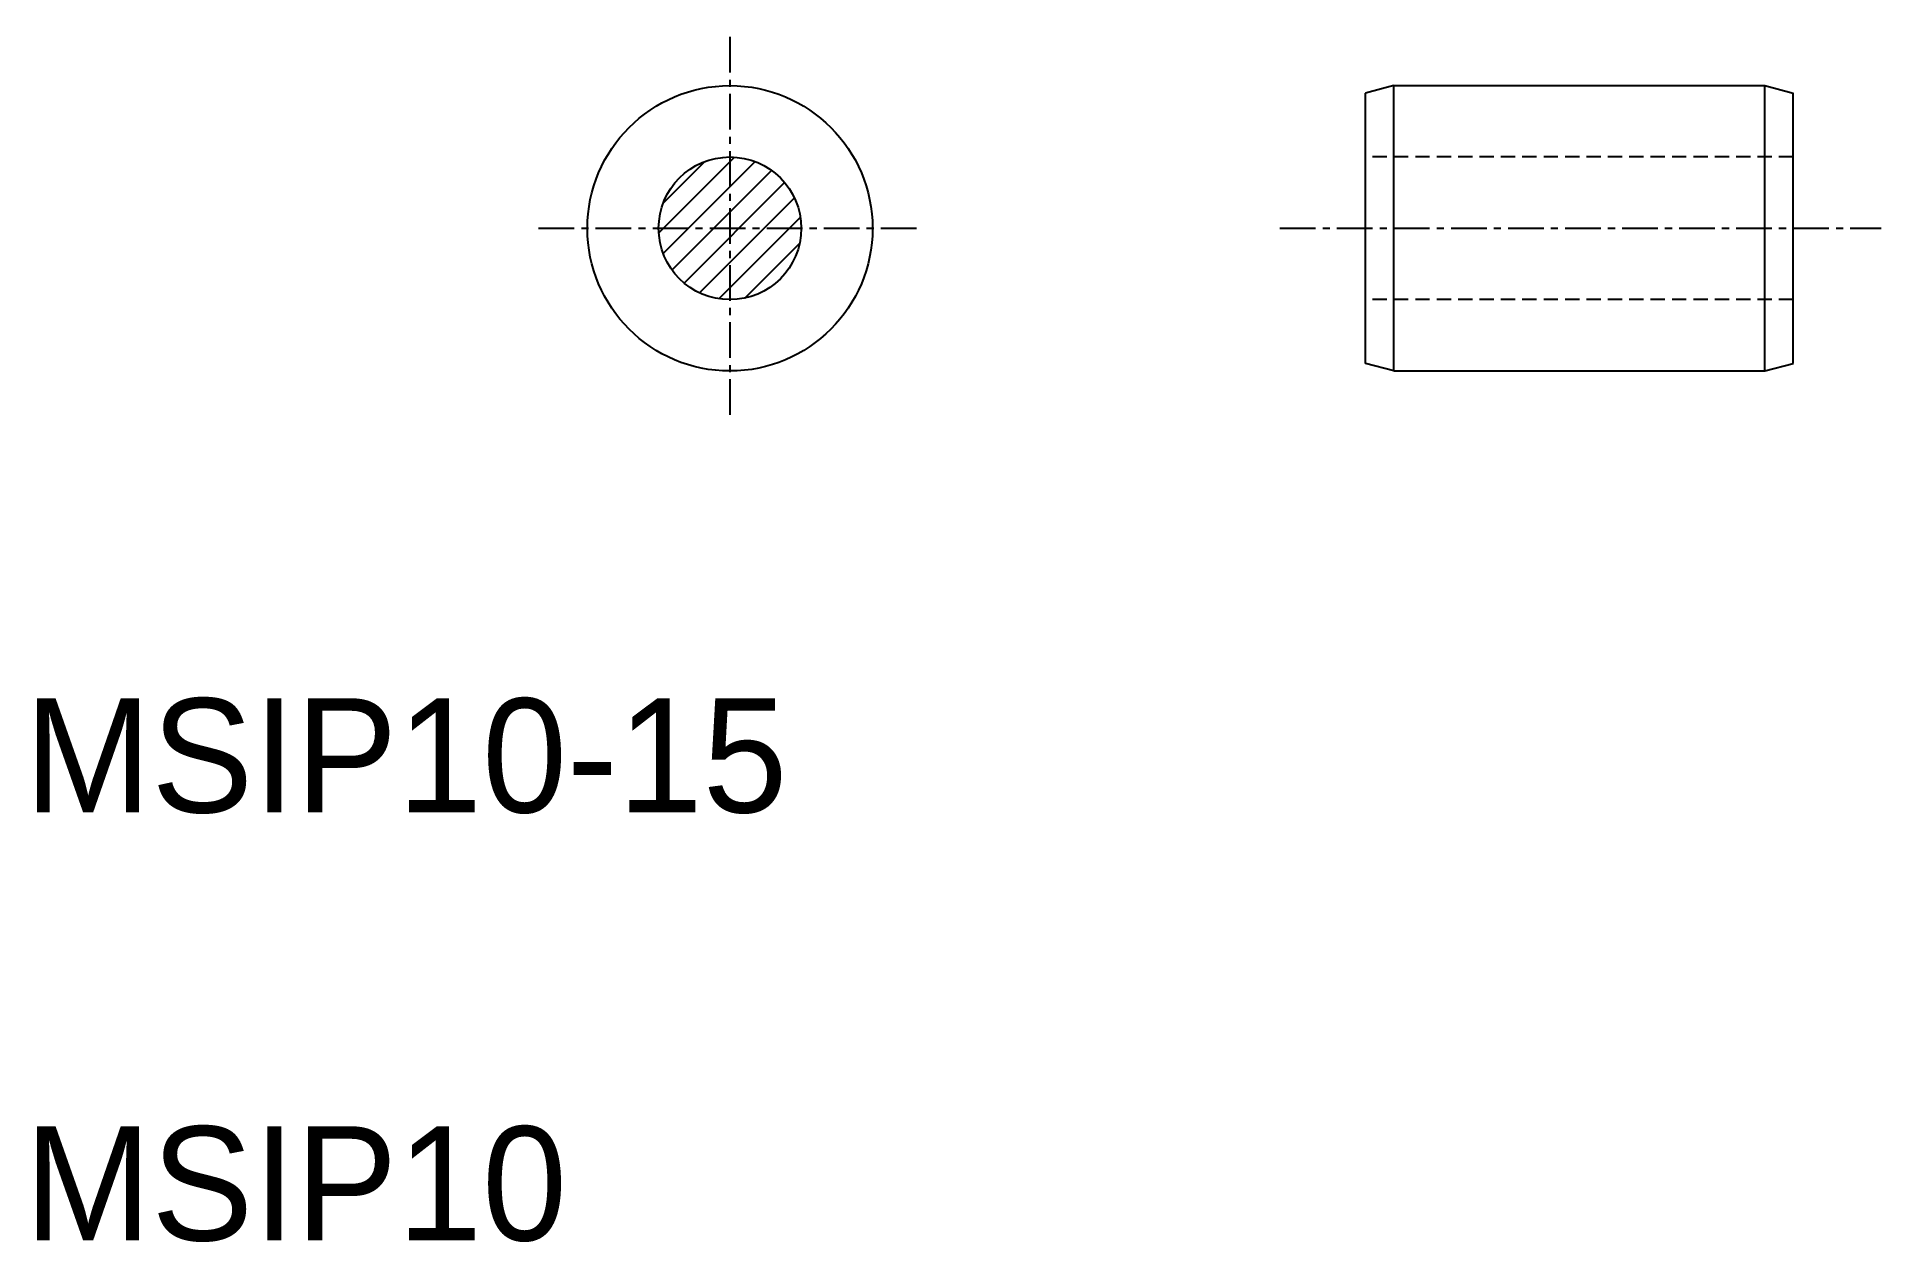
# Model space of a CAD drawing. Extents: x 112.6 to 177.3, y 16 to 58.2.
import ezdxf

# ---------------------------------------------------------------- set-up
doc = ezdxf.new("R2010")
doc.units = 0
doc.linetypes.add('CENTER', pattern=[2, 1.25, -0.25, 0.25, -0.25])
doc.linetypes.add('DASHED', pattern=[0.75, 0.5, -0.25])
doc.layers.get('0').update_dxf_attribs({"linetype": 'CONTINUOUS'})
doc.layers.add('CENTER', color=1, linetype='CENTER')

# ---------------------------------------------------------------- blocks, each defined once
blk = doc.blocks.new('*X5')
at = {"color": 0, "linetype": 'CONTINUOUS'}
for p, q in [((134.447, 51.362), (137.1, 54.015)), ((134.603, 52.402), (136.06, 53.859)), ((134.604, 50.635), (137.827, 53.858)), ((134.913, 50.06), (138.402, 53.549)), ((135.338, 49.602), (138.86, 53.123)), ((135.878, 49.257), (139.204, 52.584)), ((136.554, 49.05), (139.412, 51.907)), ((137.463, 49.074), (139.387, 50.999))]:
    blk.add_line(p, q, dxfattribs=at)

msp = doc.modelspace()

# ---------------------------------------------------------------- linework, layer by layer
at = {"color": 7, "linetype": 'CONTINUOUS'}
for p, q in [((160.226, 56.52), (159.226, 56.252)), ((160.226, 56.52), (173.226, 56.52)), ((160.226, 46.52), (160.226, 56.52)), ((173.226, 46.52), (173.226, 56.52)), ((173.226, 56.52), (174.226, 56.252)), ((159.226, 46.788), (159.226, 56.252)), ((174.226, 46.788), (174.226, 56.252)), ((160.226, 46.52), (159.226, 46.788)), ((173.226, 46.52), (174.226, 46.788)), ((160.226, 46.52), (173.226, 46.52))]:
    msp.add_line(p, q, dxfattribs=at)
at = {"color": 3, "linetype": 'DASHED'}
for p, q in [((174.226, 54.02), (159.226, 54.02)), ((174.226, 49.02), (159.226, 49.02))]:
    msp.add_line(p, q, dxfattribs=at)
at = {"color": 7, "linetype": 'CONTINUOUS'}
for radius in [5, 2.5]:
    msp.add_circle((136.942, 51.52), radius, dxfattribs=at)
at = {"layer": 'CENTER', "color": 1, "linetype": 'CENTER'}
for p, q in [((136.942, 58.229), (136.942, 44.81)), ((130.233, 51.52), (143.651, 51.52)), ((156.226, 51.52), (177.307, 51.52))]:
    msp.add_line(p, q, dxfattribs=at)

# ---------------------------------------------------------------- block references
at = {"color": 7, "linetype": 'CONTINUOUS'}
msp.add_blockref('*X5', (0, 0), dxfattribs=at)

# ---------------------------------------------------------------- texts
for s, p in [('MSIP10-15', (112.201, 31.047)), ('MSIP10', (112.201, 16.047))]:
    msp.add_text(s, height=4, dxfattribs=at).set_placement(p)

doc.saveas('drawing.dxf')
